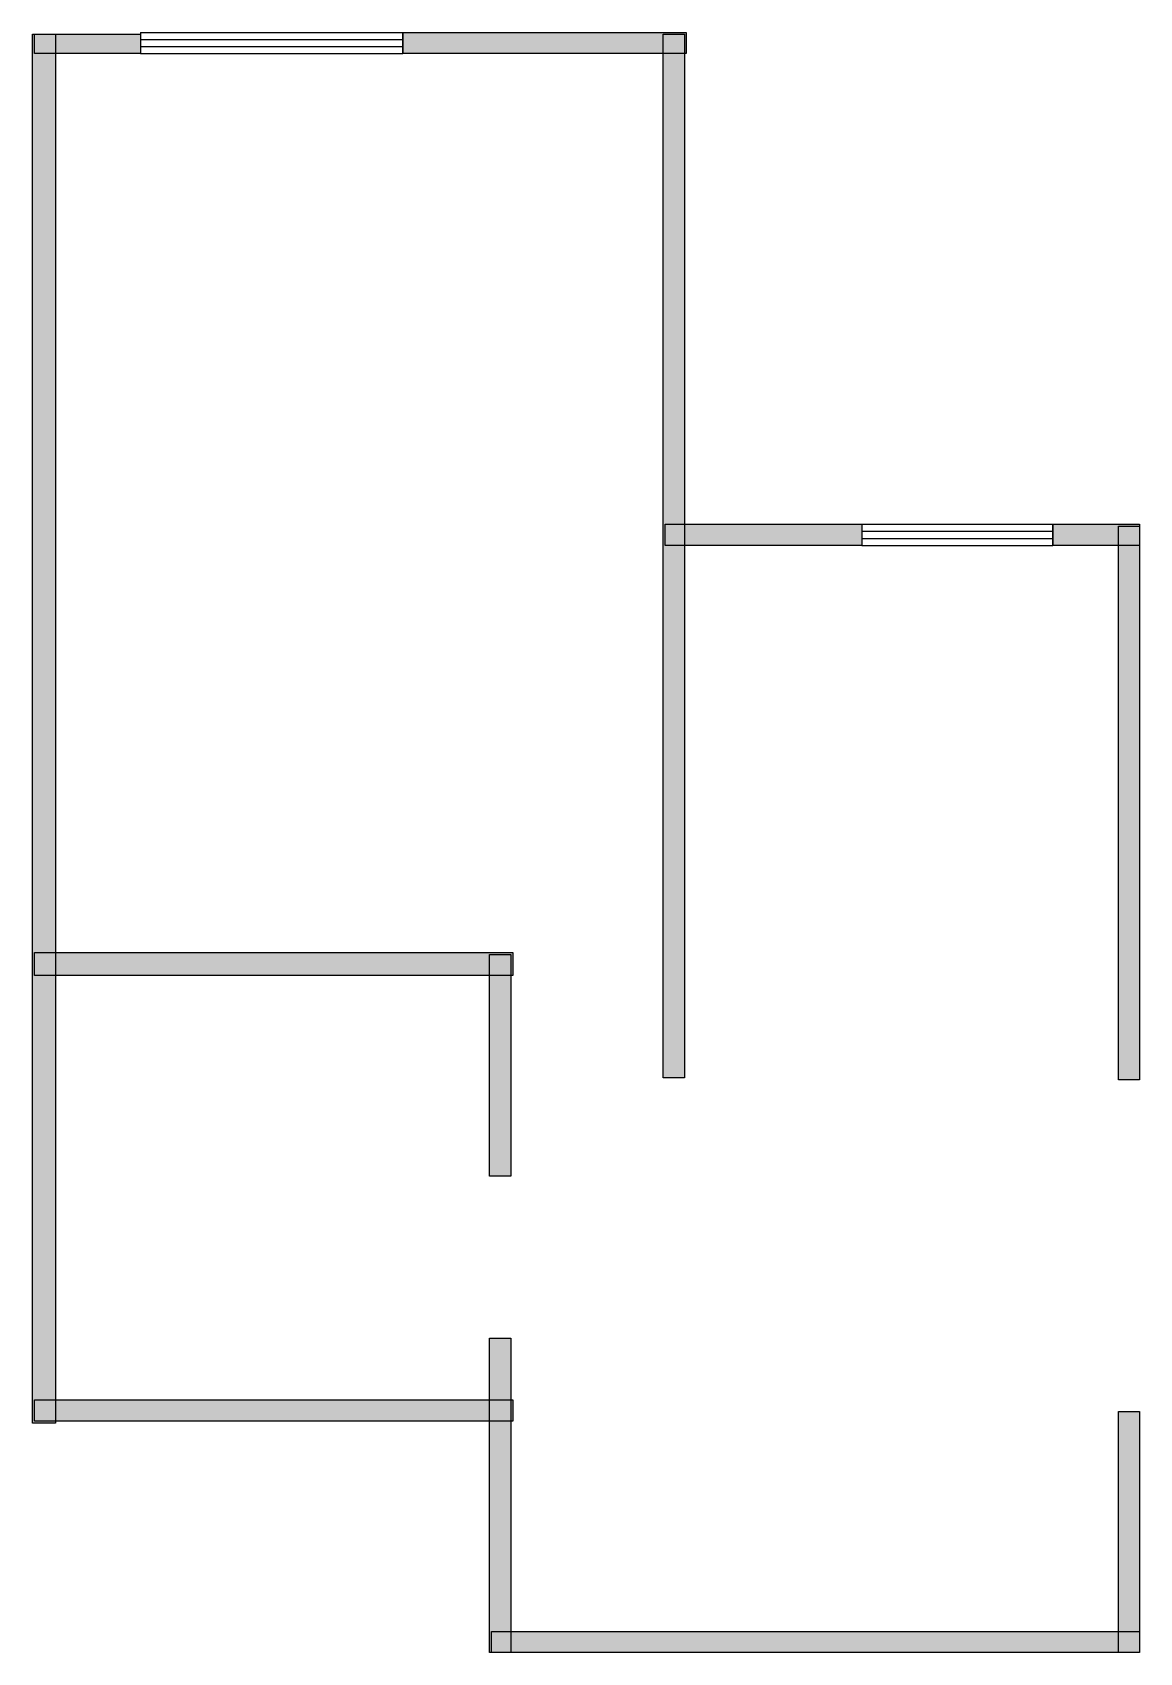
# Model space of a CAD drawing. Header units: millimetres. Extents: x 9 to 5060, y 0 to 7392.
import ezdxf

# ---------------------------------------------------------------- set-up
doc = ezdxf.new("R2010")
doc.units = ezdxf.units.MM
doc.layers.add('WALL', color=7, linetype='Continuous')
doc.layers.add('WINDOW', color=5, linetype='Continuous')

msp = doc.modelspace()

# ---------------------------------------------------------------- hatches: boundary and pattern name
at = {"layer": 'WALL'}
h = msp.add_hatch(color=256, dxfattribs=at)
h.dxf.hatch_style = 1
h.paths.add_polyline_path([(8.8, 7383.2), (114.4, 7383.2), (114.4, 1047.2), (8.8, 1047.2)])
h = msp.add_hatch(color=256, dxfattribs=at)
h.dxf.hatch_style = 1
h.paths.add_polyline_path([(17.6, 7383.2), (501.6, 7383.2), (501.6, 7295.2), (17.6, 7295.2)])
h = msp.add_hatch(color=256, dxfattribs=at)
h.dxf.hatch_style = 1
h.paths.add_polyline_path([(1698.4, 7392), (2992, 7392), (2992, 7295.2), (1698.4, 7295.2)])
h = msp.add_hatch(color=256, dxfattribs=at)
h.dxf.hatch_style = 1
h.paths.add_polyline_path([(2886.4, 7383.2), (2983.2, 7383.2), (2983.2, 2622.4), (2886.4, 2622.4)])
h = msp.add_hatch(color=256, dxfattribs=at)
h.dxf.hatch_style = 1
h.paths.add_polyline_path([(2895.2, 5148), (3792.8, 5148), (3792.8, 5051.2), (2895.2, 5051.2)])
h = msp.add_hatch(color=256, dxfattribs=at)
h.dxf.hatch_style = 1
h.paths.add_polyline_path([(4664, 5148), (5060, 5148), (5060, 5051.2), (4664, 5051.2)])
h = msp.add_hatch(color=256, dxfattribs=at)
h.dxf.hatch_style = 1
h.paths.add_polyline_path([(4963.2, 5139.2), (5060, 5139.2), (5060, 2613.6), (4963.2, 2613.6)])
h = msp.add_hatch(color=256, dxfattribs=at)
h.dxf.hatch_style = 1
h.paths.add_polyline_path([(17.6, 3194.4), (2200, 3194.4), (2200, 3088.8), (17.6, 3088.8)])
h = msp.add_hatch(color=256, dxfattribs=at)
h.dxf.hatch_style = 1
h.paths.add_polyline_path([(2094.4, 3185.6), (2191.2, 3185.6), (2191.2, 2173.6), (2094.4, 2173.6)])
h = msp.add_hatch(color=256, dxfattribs=at)
h.dxf.hatch_style = 1
h.paths.add_polyline_path([(2094.4, 1434.4), (2191.2, 1434.4), (2191.2, 0), (2094.4, 0)])
h = msp.add_hatch(color=256, dxfattribs=at)
h.dxf.hatch_style = 1
h.paths.add_polyline_path([(17.6, 1152.8), (2200, 1152.8), (2200, 1056), (17.6, 1056)])
h = msp.add_hatch(color=256, dxfattribs=at)
h.dxf.hatch_style = 1
h.paths.add_polyline_path([(4963.2, 1100), (5060, 1100), (5060, 0), (4963.2, 0)])
h = msp.add_hatch(color=256, dxfattribs=at)
h.dxf.hatch_style = 1
h.paths.add_polyline_path([(2103.2, 96.8), (5060, 96.8), (5060, 0), (2103.2, 0)])

# ---------------------------------------------------------------- linework, layer by layer
for points in [[(8.8, 7383.2), (114.4, 7383.2), (114.4, 1047.2), (8.8, 1047.2)], [(17.6, 7383.2), (501.6, 7383.2), (501.6, 7295.2), (17.6, 7295.2)], [(1698.4, 7392), (2992, 7392), (2992, 7295.2), (1698.4, 7295.2)], [(2886.4, 7383.2), (2983.2, 7383.2), (2983.2, 2622.4), (2886.4, 2622.4)], [(2895.2, 5148), (3792.8, 5148), (3792.8, 5051.2), (2895.2, 5051.2)], [(4664, 5148), (5060, 5148), (5060, 5051.2), (4664, 5051.2)], [(4963.2, 5139.2), (5060, 5139.2), (5060, 2613.6), (4963.2, 2613.6)], [(17.6, 3194.4), (2200, 3194.4), (2200, 3088.8), (17.6, 3088.8)], [(2094.4, 3185.6), (2191.2, 3185.6), (2191.2, 2173.6), (2094.4, 2173.6)], [(2094.4, 1434.4), (2191.2, 1434.4), (2191.2, 0), (2094.4, 0)], [(17.6, 1152.8), (2200, 1152.8), (2200, 1056), (17.6, 1056)], [(4963.2, 1100), (5060, 1100), (5060, 0), (4963.2, 0)], [(2103.2, 96.8), (5060, 96.8), (5060, 0), (2103.2, 0)]]:
    msp.add_lwpolyline(points, close=True, dxfattribs=at)
at = {"layer": 'WINDOW'}
for p, q in [((501.6, 7392), (1698.4, 7392)), ((501.6, 7392), (501.6, 7295.2)), ((501.6, 7359.7), (1698.4, 7359.7)), ((501.6, 7327.5), (1698.4, 7327.5)), ((1698.4, 7392), (1698.4, 7295.2)), ((501.6, 7295.2), (1698.4, 7295.2)), ((3792.8, 5148), (4664, 5148)), ((3792.8, 5148), (3792.8, 5051.2)), ((3792.8, 5115.7), (4664, 5115.7)), ((4664, 5148), (4664, 5051.2)), ((3792.8, 5083.5), (4664, 5083.5)), ((3792.8, 5051.2), (4664, 5051.2))]:
    msp.add_line(p, q, dxfattribs=at)

doc.saveas('drawing.dxf')
